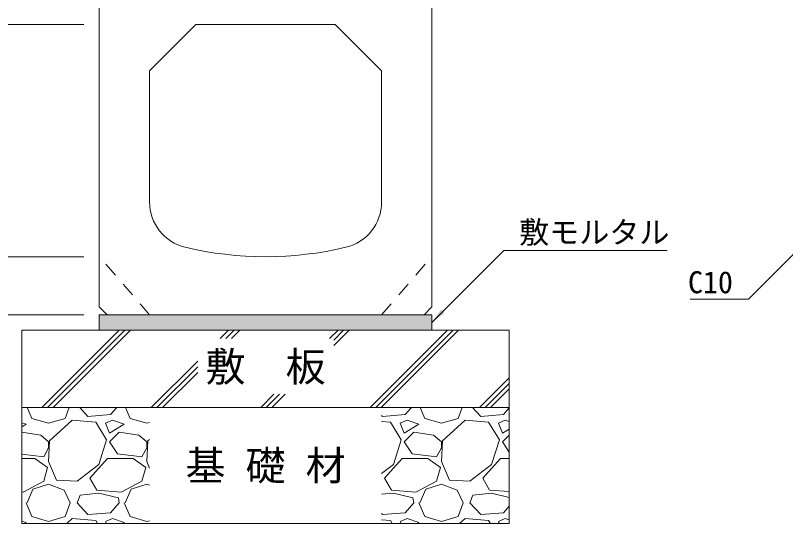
# Model space of a CAD drawing. Units: millimetres at full size, sheet at 1:25; details may follow other scales. Extents: x 18944 to 44294, y 17215 to 24678.
# Drawn here: x 19724 to 20720, y 22283 to 22940 of the extents above; entities that cross this region are included whole.
import ezdxf
from ezdxf.enums import TextEntityAlignment as Align

# ---------------------------------------------------------------- set-up
doc = ezdxf.new("R2010")
doc.units = ezdxf.units.MM
doc.header["$LTSCALE"] = 25
doc.linetypes.add('USER1', pattern=[1.35, 0.75, -0.6])
for name, color, linetype, lineweight in [('0_2', 7, 'Continuous', 5), ('ハッチング', 8, 'Continuous', 5), ('ハッチング_基礎', 140, 'Continuous', 9), ('寸法線', 7, 'Continuous', 9)]:
    doc.layers.add(name, color=color, linetype=linetype, lineweight=lineweight)
doc.styles.add('ＭＳ ゴシック', font='')
doc.styles.get('ＭＳ ゴシック').set_extended_font_data('MS Gothic')

# ---------------------------------------------------------------- blocks, each defined once
blk = doc.blocks.new('filled_arrow')
at = {"color": 0, "linetype": 'Continuous', "lineweight": -2}
blk.add_solid([(7.5, 1.25), (0, 0), (7.5, -1.25)], dxfattribs=at)

msp = doc.modelspace()

# ---------------------------------------------------------------- hatches: boundary and pattern name
at = {"layer": 'ハッチング'}
msp.add_hatch(color=256, dxfattribs=at).paths.add_polyline_path([(19832.34, 22552.7), (19832.34, 22532.7), (20262.34, 22532.7), (20262.34, 22552.7)])
at = {"layer": 'ハッチング_基礎', "lineweight": 5}
h = msp.add_hatch(dxfattribs=at)
h.set_pattern_fill('USER', color=256, style=0, pattern_type=2)
h.set_pattern_definition([(45, (15730.4, 21091.95), (-70.7107, 70.7107), []), (45, (15737.65, 21091.95), (-70.7107, 70.7107), []), (45, (15744.9, 21091.95), (-70.7107, 70.7107), [])])
h.paths.add_polyline_path([(19732.34, 22532.7), (19732.34, 22432.7), (20362.34, 22432.7), (20362.34, 22532.7)])
h.paths.add_polyline_path([(19959.58, 22449.78), (20135.52, 22449.78), (20135.52, 22521.76), (19959.58, 22521.76)], flags=16)

# ---------------------------------------------------------------- linework, layer by layer
at = {"layer": '0_2', "lineweight": 20}
for p, q in [((19832.34, 22998.7), (19832.34, 22562.7)), ((20262.34, 22998.7), (20262.34, 22562.7)), ((19897.34, 22867.7), (19957.34, 22927.7)), ((20137.34, 22927.7), (19957.34, 22927.7)), ((20137.34, 22927.7), (20197.34, 22867.7)), ((19897.34, 22867.7), (19897.34, 22698.22)), ((20197.34, 22698.22), (20197.34, 22867.7)), ((19842.34, 22552.7), (19832.34, 22562.7)), ((20252.34, 22552.7), (20262.34, 22562.7)), ((19832.34, 22552.7), (20262.34, 22552.7)), ((19832.34, 22552.7), (19832.34, 22532.7)), ((20252.34, 22552.7), (19842.34, 22552.7)), ((20262.34, 22552.7), (20262.34, 22532.7)), ((19732.34, 22532.7), (20362.34, 22532.7)), ((19732.34, 22532.7), (19732.34, 22432.7)), ((20362.34, 22432.7), (20362.34, 22532.7)), ((19732.34, 22432.7), (20362.34, 22432.7)), ((19732.34, 22432.7), (19732.34, 22282.7)), ((20362.34, 22432.7), (20362.34, 22282.7)), ((19732.34, 22282.7), (20362.34, 22282.7))]:
    msp.add_line(p, q, dxfattribs=at)
at = {"layer": '0_2', "linetype": 'USER1', "lineweight": 9}
for p, q in [((19897.34, 22552.7), (19832.34, 22627.7)), ((20197.34, 22552.7), (20262.34, 22627.7))]:
    msp.add_line(p, q, dxfattribs=at)
at = {"layer": '0_2', "lineweight": 20}
for centre, radius, start, end in [((19957.34, 22698.22), 60, 180, 256.65776), ((20137.34, 22698.22), 60, 283.34236, 0), ((20047.34, 23077.7), 450, 256.65776, 283.34236)]:
    msp.add_arc(centre, radius, start, end, dxfattribs=at)
at = {"layer": 'ハッチング_基礎', "lineweight": 5}
for p, q in [((19739.19, 22432.7), (19745.18, 22418.71)), ((19788.36, 22418.71), (19793.36, 22432.7)), ((19817.57, 22421.25), (19807.08, 22432.7)), ((19854.8, 22432.7), (19846.78, 22423.79)), ((19866.19, 22432.7), (19872.18, 22418.71)), ((20235.8, 22432.7), (20227.78, 22423.79)), ((20247.19, 22432.7), (20253.18, 22418.71)), ((20296.36, 22418.71), (20301.36, 22432.7)), ((20325.57, 22421.25), (20315.08, 22432.7)), ((20362.34, 22432.19), (20354.78, 22423.79)), ((19745.18, 22418.71), (19766.77, 22412.36)), ((19766.77, 22412.36), (19788.36, 22418.71)), ((19846.78, 22423.79), (19817.57, 22421.25)), ((19872.18, 22418.71), (19893.77, 22412.36)), ((20198.57, 22421.25), (20197.34, 22422.59)), ((20227.78, 22423.79), (20198.57, 22421.25)), ((20253.18, 22418.71), (20274.77, 22412.36)), ((20274.77, 22412.36), (20296.36, 22418.71)), ((20354.78, 22423.79), (20325.57, 22421.25)), ((19737.56, 22411.09), (19732.34, 22412.83)), ((19732.34, 22407.96), (19737.56, 22411.09)), ((19797.25, 22416.17), (19768.04, 22389.5)), ((19827.73, 22413.63), (19797.25, 22416.17)), ((19841.7, 22390.77), (19827.73, 22413.63)), ((19849.32, 22416.17), (19840.43, 22412.36)), ((19840.43, 22412.36), (19845.51, 22399.66)), ((19845.51, 22399.66), (19864.56, 22411.09)), ((19864.56, 22411.09), (19849.32, 22416.17)), ((19893.77, 22412.36), (19897.34, 22413.41)), ((20208.73, 22413.63), (20197.34, 22414.58)), ((20222.7, 22390.77), (20208.73, 22413.63)), ((20230.32, 22416.17), (20221.43, 22412.36)), ((20221.43, 22412.36), (20226.51, 22399.66)), ((20226.51, 22399.66), (20245.56, 22411.09)), ((20245.56, 22411.09), (20230.32, 22416.17)), ((20305.25, 22416.17), (20276.04, 22389.5)), ((20335.73, 22413.63), (20305.25, 22416.17)), ((20349.7, 22390.77), (20335.73, 22413.63)), ((20357.32, 22416.17), (20348.43, 22412.36)), ((20348.43, 22412.36), (20353.51, 22399.66)), ((20362.34, 22414.5), (20357.32, 22416.17)), ((19756.61, 22397.12), (19732.34, 22400.76)), ((19858.21, 22400.93), (19845.51, 22388.23)), ((19883.61, 22397.12), (19858.21, 22400.93)), ((20239.21, 22400.93), (20226.51, 22388.23)), ((20264.61, 22397.12), (20239.21, 22400.93)), ((20353.51, 22399.66), (20362.34, 22404.96)), ((19766.77, 22388.23), (19756.61, 22397.12)), ((19768.04, 22389.5), (19766.77, 22362.83)), ((19766.77, 22380.61), (19766.77, 22388.23)), ((19831.54, 22359.02), (19841.7, 22390.77)), ((19845.51, 22388.23), (19855.67, 22372.99)), ((19893.77, 22388.23), (19883.61, 22397.12)), ((19895.04, 22389.5), (19893.77, 22362.83)), ((19893.77, 22380.61), (19893.77, 22388.23)), ((19897.34, 22391.6), (19895.04, 22389.5)), ((20212.54, 22359.02), (20222.7, 22390.77)), ((20226.51, 22388.23), (20236.67, 22372.99)), ((20274.77, 22388.23), (20264.61, 22397.12)), ((20276.04, 22389.5), (20274.77, 22362.83)), ((20274.77, 22380.61), (20274.77, 22388.23)), ((20339.54, 22359.02), (20349.7, 22390.77)), ((20362.34, 22397.06), (20353.51, 22388.23)), ((20353.51, 22388.23), (20362.34, 22374.99)), ((19760.42, 22369.18), (19766.77, 22380.61)), ((19887.42, 22369.18), (19893.77, 22380.61)), ((20268.42, 22369.18), (20274.77, 22380.61)), ((19732.34, 22372.55), (19760.42, 22369.18)), ((19855.67, 22372.99), (19887.42, 22369.18)), ((20236.67, 22372.99), (20268.42, 22369.18)), ((19732.34, 22366.64), (19748.99, 22366.64)), ((19748.99, 22366.64), (19765.5, 22355.21)), ((19766.77, 22362.83), (19776.93, 22338.7)), ((19803.6, 22337.43), (19831.54, 22359.02)), ((19820.11, 22341.24), (19842.97, 22366.64)), ((19842.97, 22366.64), (19875.99, 22366.64)), ((19875.99, 22366.64), (19892.5, 22355.21)), ((19893.77, 22362.83), (19897.34, 22354.35)), ((20197.34, 22347.27), (20212.54, 22359.02)), ((20201.11, 22341.24), (20223.97, 22366.64)), ((20223.97, 22366.64), (20256.99, 22366.64)), ((20256.99, 22366.64), (20273.5, 22355.21)), ((20274.77, 22362.83), (20284.93, 22338.7)), ((20311.6, 22337.43), (20339.54, 22359.02)), ((20328.11, 22341.24), (20350.97, 22366.64)), ((20350.97, 22366.64), (20362.34, 22366.64)), ((19765.5, 22355.21), (19760.42, 22337.43)), ((19892.5, 22355.21), (19887.42, 22337.43)), ((20273.5, 22355.21), (20268.42, 22337.43)), ((19776.93, 22338.7), (19803.6, 22337.43)), ((19829, 22326), (19820.11, 22341.24)), ((20210, 22326), (20201.11, 22341.24)), ((20284.93, 22338.7), (20311.6, 22337.43)), ((20337, 22326), (20328.11, 22341.24)), ((19760.42, 22337.43), (19733.75, 22323.46)), ((19746.45, 22327.27), (19766.77, 22333.62)), ((19766.77, 22333.62), (19787.09, 22326)), ((19887.42, 22337.43), (19860.75, 22323.46)), ((19873.45, 22327.27), (19893.77, 22333.62)), ((19893.77, 22333.62), (19897.34, 22332.28)), ((20268.42, 22337.43), (20241.75, 22323.46)), ((20254.45, 22327.27), (20274.77, 22333.62)), ((20274.77, 22333.62), (20295.09, 22326)), ((19733.75, 22323.46), (19732.34, 22323.57)), ((19738.83, 22309.49), (19746.45, 22327.27)), ((19787.09, 22326), (19794.71, 22309.49)), ((19803.6, 22309.49), (19807.41, 22319.65)), ((19831.54, 22322.19), (19807.41, 22319.65)), ((19860.75, 22323.46), (19829, 22326)), ((19856.94, 22315.84), (19831.54, 22322.19)), ((19865.83, 22309.49), (19873.45, 22327.27)), ((20212.54, 22322.19), (20197.34, 22320.59)), ((20241.75, 22323.46), (20210, 22326)), ((20237.94, 22315.84), (20212.54, 22322.19)), ((20246.83, 22309.49), (20254.45, 22327.27)), ((20295.09, 22326), (20302.71, 22309.49)), ((20311.6, 22309.49), (20315.41, 22319.65)), ((20339.54, 22322.19), (20315.41, 22319.65)), ((20362.34, 22323.97), (20337, 22326)), ((20362.34, 22316.49), (20339.54, 22322.19)), ((19737.56, 22309.49), (19745.18, 22291.71)), ((19788.36, 22291.71), (19794.71, 22309.49)), ((19817.57, 22294.25), (19803.6, 22309.49)), ((19858.21, 22309.49), (19846.78, 22296.79)), ((19858.21, 22309.49), (19856.94, 22315.84)), ((19864.56, 22309.49), (19872.18, 22291.71)), ((20239.21, 22309.49), (20227.78, 22296.79)), ((20239.21, 22309.49), (20237.94, 22315.84)), ((20245.56, 22309.49), (20253.18, 22291.71)), ((20296.36, 22291.71), (20302.71, 22309.49)), ((20325.57, 22294.25), (20311.6, 22309.49)), ((20362.34, 22305.19), (20354.78, 22296.79)), ((19745.18, 22291.71), (19766.77, 22285.36)), ((19766.77, 22285.36), (19788.36, 22291.71)), ((19797.25, 22289.17), (19790.17, 22282.7)), ((19827.73, 22286.63), (19797.25, 22289.17)), ((19846.78, 22296.79), (19817.57, 22294.25)), ((19849.32, 22289.17), (19840.43, 22285.36)), ((19864.56, 22284.09), (19849.32, 22289.17)), ((19872.18, 22291.71), (19893.77, 22285.36)), ((20198.57, 22294.25), (20197.34, 22295.59)), ((20227.78, 22296.79), (20198.57, 22294.25)), ((20230.32, 22289.17), (20221.43, 22285.36)), ((20245.56, 22284.09), (20230.32, 22289.17)), ((20253.18, 22291.71), (20274.77, 22285.36)), ((20274.77, 22285.36), (20296.36, 22291.71)), ((20305.25, 22289.17), (20298.17, 22282.7)), ((20335.73, 22286.63), (20305.25, 22289.17)), ((20354.78, 22296.79), (20325.57, 22294.25)), ((20357.32, 22289.17), (20348.43, 22285.36)), ((20362.34, 22287.5), (20357.32, 22289.17)), ((19737.56, 22284.09), (19732.34, 22285.83)), ((19735.25, 22282.7), (19737.56, 22284.09)), ((19830.14, 22282.7), (19827.73, 22286.63)), ((19840.43, 22285.36), (19841.5, 22282.7)), ((19862.25, 22282.7), (19864.56, 22284.09)), ((19893.77, 22285.36), (19897.34, 22286.41)), ((20208.73, 22286.63), (20197.34, 22287.58)), ((20211.14, 22282.7), (20208.73, 22286.63)), ((20221.43, 22285.36), (20222.5, 22282.7)), ((20243.25, 22282.7), (20245.56, 22284.09)), ((20338.14, 22282.7), (20335.73, 22286.63)), ((20348.43, 22285.36), (20349.5, 22282.7))]:
    msp.add_line(p, q, dxfattribs=at)
at = {"layer": '寸法線'}
for p, q in [((19812.34, 22927.7), (19636.48, 22927.7)), ((19812.34, 22927.7), (19636.48, 22927.7)), ((19797.34, 22627.7), (19636.48, 22627.7)), ((19812.34, 22627.7), (19636.48, 22627.7)), ((19812.34, 22552.7), (19564.24, 22552.7)), ((19812.34, 22552.7), (19564.24, 22552.7)), ((19812.34, 22552.7), (19636.48, 22552.7))]:
    msp.add_line(p, q, dxfattribs=at)
for points in [[(20763, 22664.29), (20671.6, 22572.89), (20596.17, 22572.89)], [(20262.34, 22542.7), (20355.27, 22635.62), (20566.69, 22635.62)]]:
    msp.add_lwpolyline(points, dxfattribs=at)

# ---------------------------------------------------------------- block references
at = {"layer": '寸法線', "xscale": 2.67, "yscale": 2.67, "rotation": 45}
msp.add_blockref('filled_arrow', (20262.34, 22542.7), dxfattribs=at)

# ---------------------------------------------------------------- texts
at = {"layer": '0_2', "style": 'ＭＳ ゴシック'}
for s, p in [('敷\u3000板', (20047.34, 22485.47)), ('基 礎 材', (20047.34, 22357.62))]:
    msp.add_text(s, height=37.98, dxfattribs=at).set_placement(p, align=Align.MIDDLE_CENTER)
at = {"layer": '寸法線', "style": 'ＭＳ ゴシック'}
msp.add_text('敷モルタル', height=28.48, dxfattribs=at).set_placement((20375.27, 22673.45), align=Align.TOP_LEFT)
msp.add_text('C10', height=28.48, dxfattribs=at).set_placement((20651.6, 22608.89), align=Align.TOP_RIGHT)

doc.saveas('drawing.dxf')
